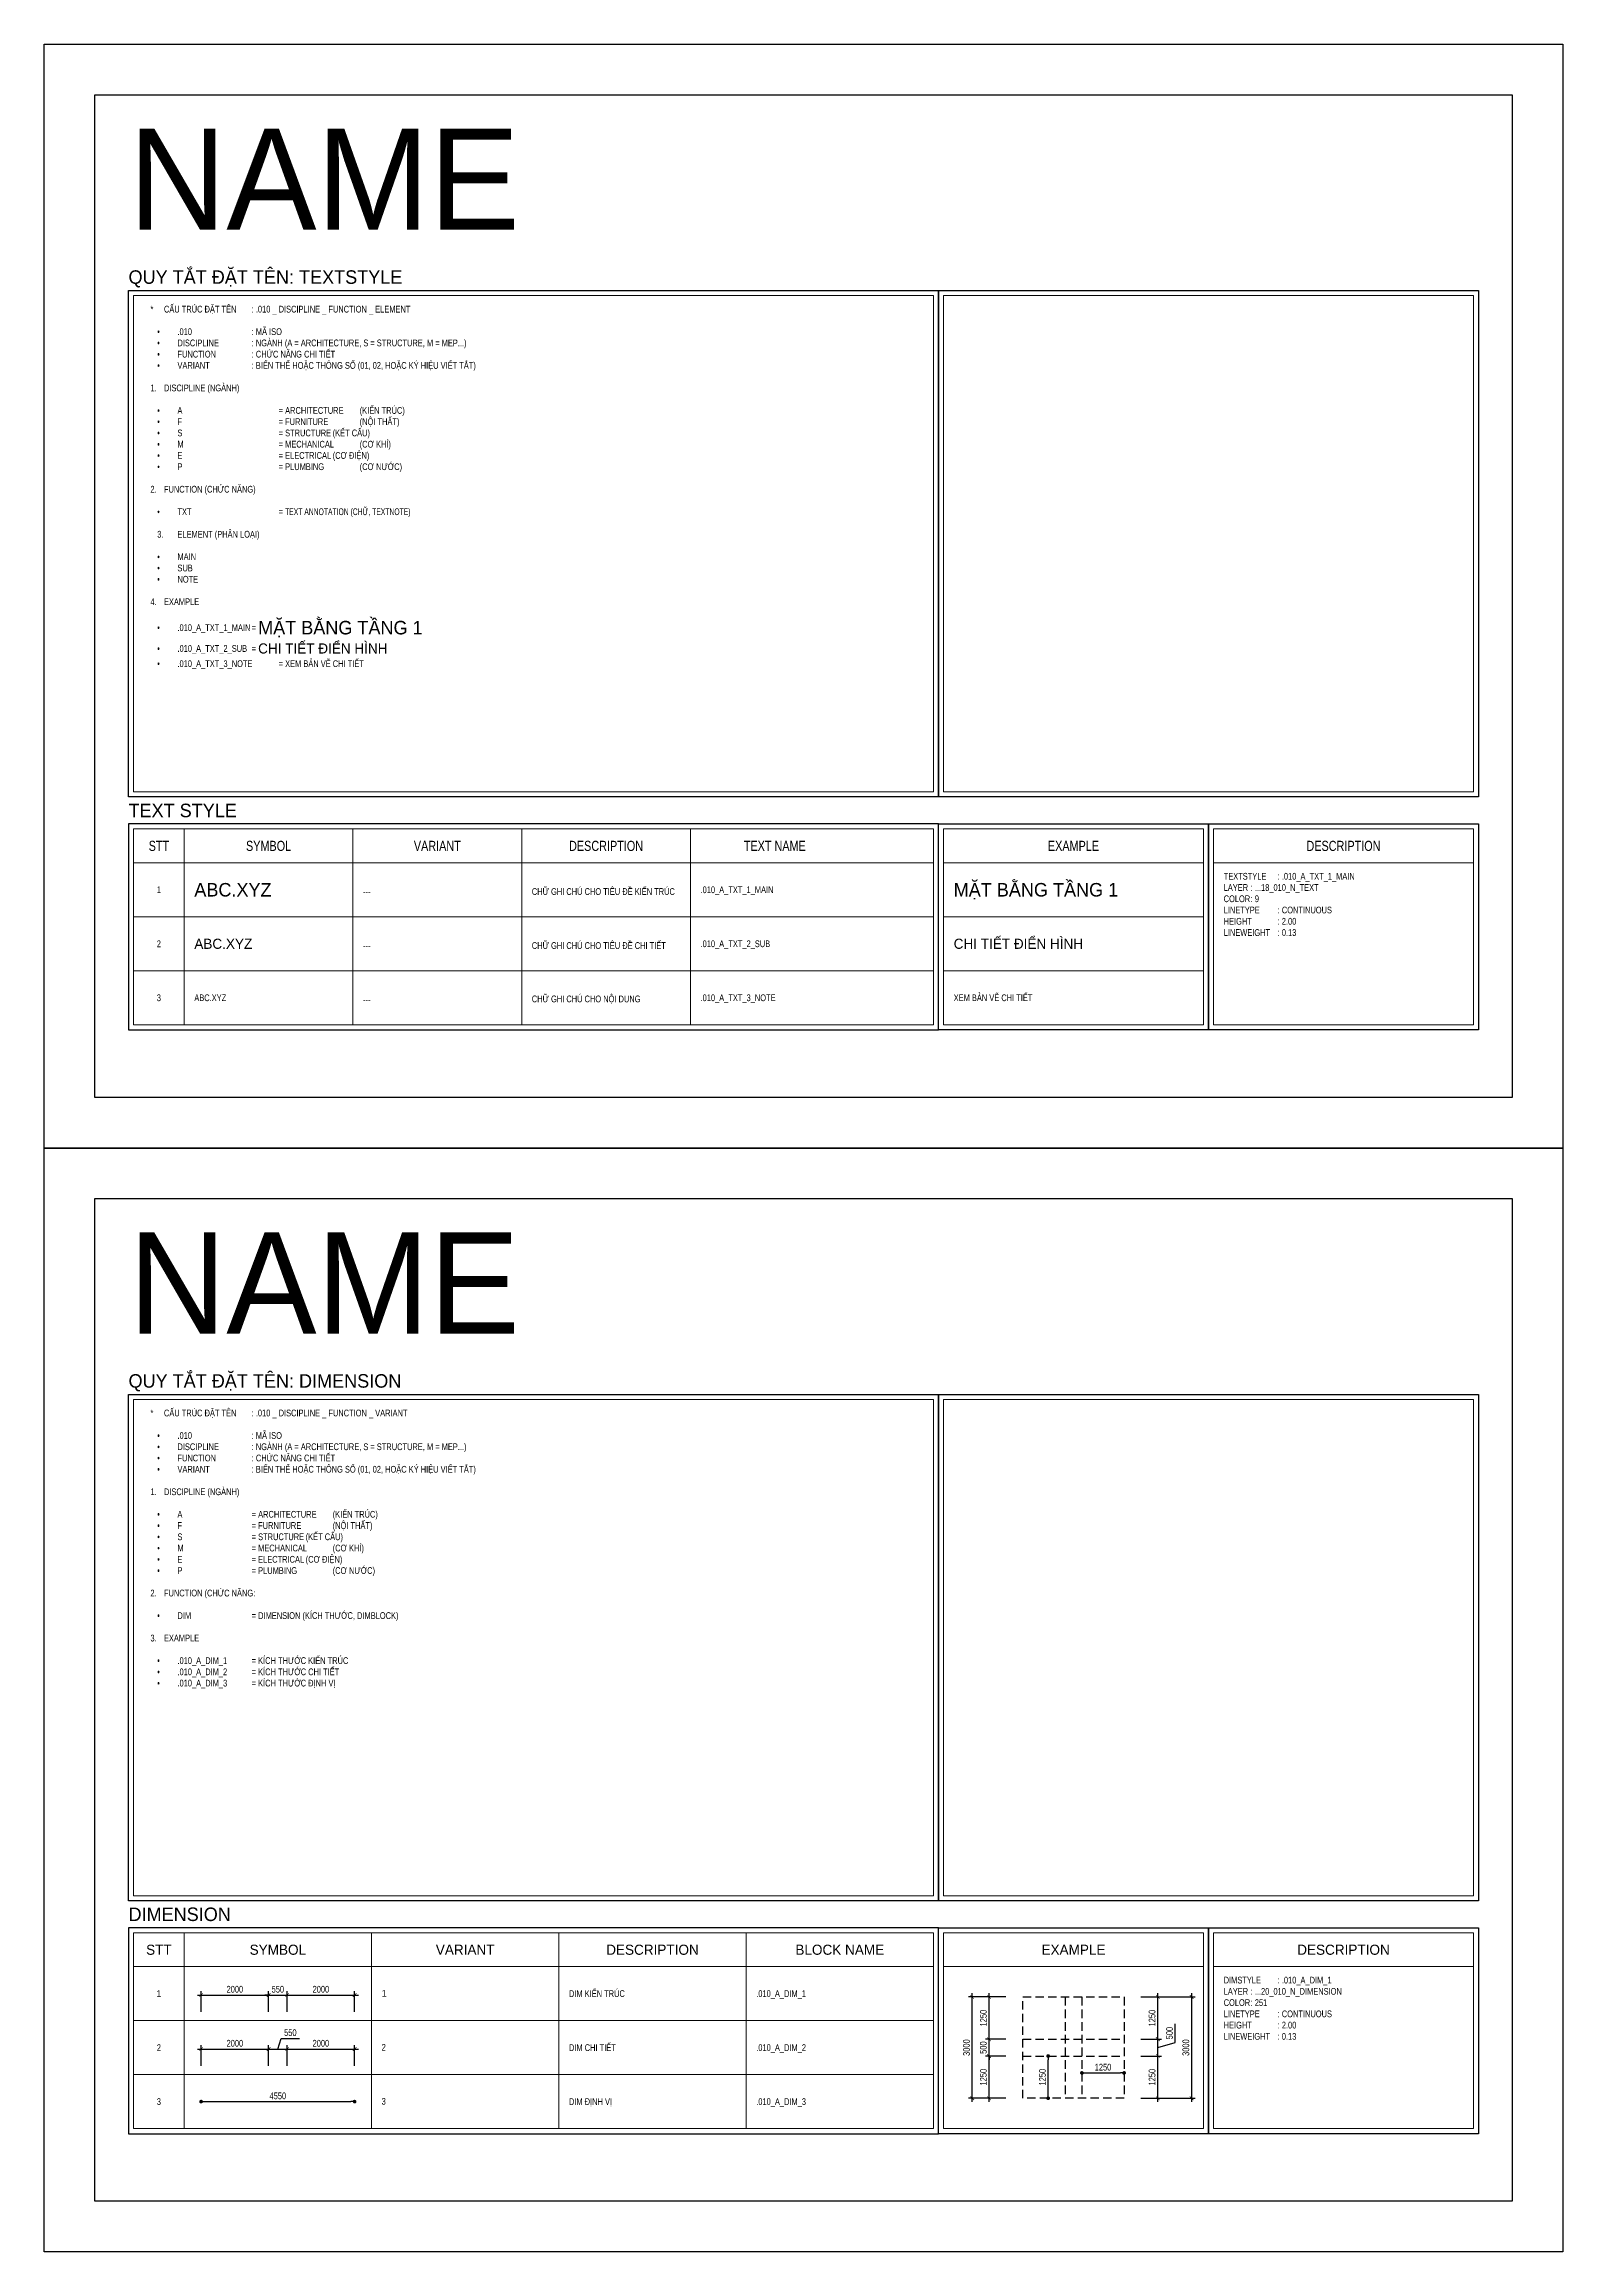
# Model space of a CAD drawing. Header units: millimetres. Extents: x 21129 to 2803301, y -510327 to 166837.
# Drawn here: x 353892 to 398892, y -97763 to -32363 of the extents above; entities that cross this region are included whole.
import ezdxf
from ezdxf.enums import TextEntityAlignment as Align

# ---------------------------------------------------------------- set-up
doc = ezdxf.new("R2010")
doc.units = ezdxf.units.MM
doc.linetypes.add('HIDDEN', pattern=[0.375, 0.25, -0.125])
doc.layers.get('Defpoints').update_dxf_attribs({"color": 140})
for name, color, linetype in [('....01_TNT_A_DRAWING', 7, 'Continuous'), ('....20_TNT_N_TEXT', 9, 'Continuous'), ('....22_TNT_N_DIMENSION', 251, 'Continuous')]:
    doc.layers.add(name, color=color, linetype=linetype)
doc.layers.add('....02_TNT_A_VIRTURAL', color=9, linetype='Continuous', lineweight=30, transparency=0.5)
doc.layers.add('....03_TNT_A_THIN', color=251, linetype='Continuous', lineweight=13, transparency=0.5)
doc.layers.add('....04_TNT_A_HIDDEN', color=251, linetype='HIDDEN', transparency=0.5)
doc.layers.add('....08_TNT_A_DETAIL', color=156, linetype='HIDDEN', transparency=0.5)
doc.styles.add('.TNT_A_TXT_1_MAIN', font='')
doc.styles.add('.TNT_A_TXT_2_SUB', font='UNI Alter Gothic (H).ttf')
doc.styles.add('.TNT_A_TXT_3_NOTE', font='uromans.shx', dxfattribs={"width": 0.8})
doc.styles.get('.TNT_A_TXT_1_MAIN').set_extended_font_data('UNI HelvetIns (H)')
doc.dimstyles.new('.TNT_A_DIM_1', dxfattribs={"dimtxt": 2, "dimasz": 1.1, "dimexe": 1.1, "dimexo": 0, "dimgap": 0.7, "dimtad": 1, "dimdec": 0, "dimzin": 0, "dimdsep": 46, "dimtxsty": '.TNT_A_TXT_3_NOTE', "dimblk": 'ARCHTICK', "dimcen": 0.09, "dimdle": 1.1, "dimclrd": 256, "dimclre": 256, "dimclrt": 14, "dimadec": 0, "dimazin": 0, "dimtfac": 1, "dimtdec": 0, "dimtix": 1, "dimtmove": 0, "dimatfit": 3, "dimfxl": 0, "dimtfillclr": 256, "dimtolj": 1, "dimtzin": 0, "dimarcsym": 0})
doc.dimstyles.new('.TNT_A_DIM_2', dxfattribs={"dimtxt": 2, "dimasz": 1.1, "dimexe": 1.1, "dimexo": 0, "dimgap": 0.7, "dimtad": 1, "dimdec": 0, "dimzin": 0, "dimdsep": 46, "dimtxsty": '.TNT_A_TXT_3_NOTE', "dimblk": 'ARCHTICK', "dimcen": 0.09, "dimdle": 1.1, "dimclrd": 256, "dimclre": 256, "dimclrt": 14, "dimadec": 0, "dimazin": 0, "dimtfac": 1, "dimtdec": 0, "dimtmove": 0, "dimatfit": 3, "dimfxl": 0, "dimtfillclr": 256, "dimtolj": 1, "dimtzin": 0, "dimarcsym": 0})
doc.dimstyles.new('.TNT_A_DIM_3', dxfattribs={"dimtxt": 2, "dimasz": 1.1, "dimexe": 1.1, "dimexo": 0, "dimgap": 0.7, "dimtad": 1, "dimdec": 0, "dimzin": 0, "dimdsep": 46, "dimtxsty": '.TNT_A_TXT_3_NOTE', "dimblk": 'DOT', "dimblk1": 'DOT', "dimblk2": 'DOT', "dimcen": 0.09, "dimdle": 1.1, "dimse1": 1, "dimse2": 1, "dimclrd": 256, "dimclre": 256, "dimclrt": 14, "dimadec": 0, "dimazin": 0, "dimtfac": 1, "dimtdec": 0, "dimtmove": 0, "dimatfit": 3, "dimldrblk": 'SMALL', "dimfxl": 0, "dimtfillclr": 256, "dimtolj": 1, "dimtzin": 0, "dimarcsym": 0})

# ---------------------------------------------------------------- blocks, each defined once
blk = doc.blocks.new('.TNT_KHUNG LAYOUT_2')
at = {"color": 250}
blk.add_lwpolyline([(0, 327), (450, 327), (450, 0), (0, 0)], close=True, dxfattribs=at)
at = {"color": 14}
blk.add_lwpolyline([(15, 312), (435, 312), (435, 15), (15, 15)], close=True, dxfattribs=at)
blk = doc.blocks.new('_ArchTick')
at = {"color": 0, "linetype": 'ByBlock', "const_width": 0.15}
blk.add_lwpolyline([(-0.5, -0.5), (0.5, 0.5)], dxfattribs=at)
blk = doc.blocks.new('*D23')
at = {"layer": '....22_TNT_N_DIMENSION', "linetype": 'ByBlock', "lineweight": -2, "transparency": 16777216}
for p, q in [((358433, -91755), (360653, -91755)), ((358543, -92255), (358543, -91645)), ((360543, -92255), (360543, -91645))]:
    blk.add_line(p, q, dxfattribs=at)
at = {"layer": 'Defpoints', "color": 0, "transparency": 16777216}
for p in [(360543, -91755), (358543, -92255), (360543, -92255)]:
    blk.add_point(p, dxfattribs=at)
at = {"layer": '....22_TNT_N_DIMENSION', "lineweight": -2, "transparency": 16777216, "xscale": 110, "yscale": 110, "zscale": 110, "rotation": 180}
blk.add_blockref('_ArchTick', (358543, -91755), dxfattribs=at)
at = {"layer": '....22_TNT_N_DIMENSION', "lineweight": -2, "transparency": 16777216, "xscale": 110, "yscale": 110, "zscale": 110}
blk.add_blockref('_ArchTick', (360543, -91755), dxfattribs=at)
at = {"layer": '....22_TNT_N_DIMENSION', "color": 14, "transparency": 16777216, "insert": (359543, -91585), "char_height": 200, "attachment_point": 5, "style": '.TNT_A_TXT_3_NOTE'}
blk.add_mtext('\\A1;2000', dxfattribs=at)
blk = doc.blocks.new('*D24')
at = {"layer": '....22_TNT_N_DIMENSION', "linetype": 'ByBlock', "lineweight": -2, "transparency": 16777216}
for p, q in [((360817, -91755), (360912, -91440)), ((360912, -91440), (361463, -91440)), ((360433, -91755), (361202, -91755)), ((360543, -92255), (360543, -91645)), ((361092, -92255), (361092, -91645))]:
    blk.add_line(p, q, dxfattribs=at)
at = {"layer": 'Defpoints', "color": 0, "transparency": 16777216}
for p in [(361092, -91755), (360543, -92255), (361092, -92255)]:
    blk.add_point(p, dxfattribs=at)
at = {"layer": '....22_TNT_N_DIMENSION', "lineweight": -2, "transparency": 16777216, "xscale": 110, "yscale": 110, "zscale": 110, "rotation": 180}
blk.add_blockref('_ArchTick', (360543, -91755), dxfattribs=at)
at = {"layer": '....22_TNT_N_DIMENSION', "lineweight": -2, "transparency": 16777216, "xscale": 110, "yscale": 110, "zscale": 110}
blk.add_blockref('_ArchTick', (361092, -91755), dxfattribs=at)
at = {"layer": '....22_TNT_N_DIMENSION', "color": 14, "transparency": 16777216, "insert": (361188, -91270), "char_height": 200, "attachment_point": 5, "style": '.TNT_A_TXT_3_NOTE'}
blk.add_mtext('\\A1;550', dxfattribs=at)
blk = doc.blocks.new('*D14')
at = {"layer": '....22_TNT_N_DIMENSION', "linetype": 'ByBlock', "lineweight": -2, "transparency": 16777216}
for p, q in [((360982, -91755), (363202, -91755)), ((361092, -92255), (361092, -91645)), ((363092, -92255), (363092, -91645))]:
    blk.add_line(p, q, dxfattribs=at)
at = {"layer": 'Defpoints', "color": 0, "transparency": 16777216}
for p in [(363092, -91755), (361092, -92255), (363092, -92255)]:
    blk.add_point(p, dxfattribs=at)
at = {"layer": '....22_TNT_N_DIMENSION', "lineweight": -2, "transparency": 16777216, "xscale": 110, "yscale": 110, "zscale": 110, "rotation": 180}
blk.add_blockref('_ArchTick', (361092, -91755), dxfattribs=at)
at = {"layer": '....22_TNT_N_DIMENSION', "lineweight": -2, "transparency": 16777216, "xscale": 110, "yscale": 110, "zscale": 110}
blk.add_blockref('_ArchTick', (363092, -91755), dxfattribs=at)
at = {"layer": '....22_TNT_N_DIMENSION', "color": 14, "transparency": 16777216, "insert": (362092, -91585), "char_height": 200, "attachment_point": 5, "style": '.TNT_A_TXT_3_NOTE'}
blk.add_mtext('\\A1;2000', dxfattribs=at)
blk = doc.blocks.new('*D25')
at = {"layer": '....22_TNT_N_DIMENSION', "linetype": 'ByBlock', "lineweight": -2, "transparency": 16777216}
for p, q in [((358433, -90155), (360653, -90155)), ((358543, -90655), (358543, -90045)), ((360543, -90655), (360543, -90045))]:
    blk.add_line(p, q, dxfattribs=at)
at = {"layer": 'Defpoints', "color": 0, "transparency": 16777216}
for p in [(360543, -90155), (358543, -90655), (360543, -90655)]:
    blk.add_point(p, dxfattribs=at)
at = {"layer": '....22_TNT_N_DIMENSION', "lineweight": -2, "transparency": 16777216, "xscale": 110, "yscale": 110, "zscale": 110, "rotation": 180}
blk.add_blockref('_ArchTick', (358543, -90155), dxfattribs=at)
at = {"layer": '....22_TNT_N_DIMENSION', "lineweight": -2, "transparency": 16777216, "xscale": 110, "yscale": 110, "zscale": 110}
blk.add_blockref('_ArchTick', (360543, -90155), dxfattribs=at)
at = {"layer": '....22_TNT_N_DIMENSION', "color": 14, "transparency": 16777216, "insert": (359543, -89985), "char_height": 200, "attachment_point": 5, "style": '.TNT_A_TXT_3_NOTE'}
blk.add_mtext('\\A1;2000', dxfattribs=at)
blk = doc.blocks.new('*D26')
at = {"layer": '....22_TNT_N_DIMENSION', "linetype": 'ByBlock', "lineweight": -2, "transparency": 16777216}
for p, q in [((360543, -90155), (360433, -90155)), ((360543, -90655), (360543, -90045)), ((360543, -90155), (361092, -90155)), ((361092, -90655), (361092, -90045)), ((361092, -90155), (361202, -90155))]:
    blk.add_line(p, q, dxfattribs=at)
at = {"layer": 'Defpoints', "color": 0, "transparency": 16777216}
for p in [(361092, -90155), (360543, -90655), (361092, -90655)]:
    blk.add_point(p, dxfattribs=at)
at = {"layer": '....22_TNT_N_DIMENSION', "lineweight": -2, "transparency": 16777216, "xscale": 110, "yscale": 110, "zscale": 110}
blk.add_blockref('_ArchTick', (360543, -90155), dxfattribs=at)
at = {"layer": '....22_TNT_N_DIMENSION', "lineweight": -2, "transparency": 16777216, "xscale": 110, "yscale": 110, "zscale": 110, "rotation": 180}
blk.add_blockref('_ArchTick', (361092, -90155), dxfattribs=at)
at = {"layer": '....22_TNT_N_DIMENSION', "color": 14, "transparency": 16777216, "insert": (360817, -89985), "char_height": 200, "attachment_point": 5, "style": '.TNT_A_TXT_3_NOTE'}
blk.add_mtext('\\A1;550', dxfattribs=at)
blk = doc.blocks.new('*D15')
at = {"layer": '....22_TNT_N_DIMENSION', "linetype": 'ByBlock', "lineweight": -2, "transparency": 16777216}
for p, q in [((360982, -90155), (363202, -90155)), ((361092, -90655), (361092, -90045)), ((363092, -90655), (363092, -90045))]:
    blk.add_line(p, q, dxfattribs=at)
at = {"layer": 'Defpoints', "color": 0, "transparency": 16777216}
for p in [(363092, -90155), (361092, -90655), (363092, -90655)]:
    blk.add_point(p, dxfattribs=at)
at = {"layer": '....22_TNT_N_DIMENSION', "lineweight": -2, "transparency": 16777216, "xscale": 110, "yscale": 110, "zscale": 110, "rotation": 180}
blk.add_blockref('_ArchTick', (361092, -90155), dxfattribs=at)
at = {"layer": '....22_TNT_N_DIMENSION', "lineweight": -2, "transparency": 16777216, "xscale": 110, "yscale": 110, "zscale": 110}
blk.add_blockref('_ArchTick', (363092, -90155), dxfattribs=at)
at = {"layer": '....22_TNT_N_DIMENSION', "color": 14, "transparency": 16777216, "insert": (362092, -89985), "char_height": 200, "attachment_point": 5, "style": '.TNT_A_TXT_3_NOTE'}
blk.add_mtext('\\A1;2000', dxfattribs=at)
blk = doc.blocks.new('_Dot')
at = {"color": 0, "linetype": 'ByBlock', "lineweight": -2}
blk.add_line((-0.5, 0), (-1, 0), dxfattribs=at)
at = {"color": 0, "linetype": 'ByBlock', "lineweight": -2, "const_width": 0.5}
blk.add_lwpolyline([(-0.25, 0, 1), (0.25, 0, 1)], format="xyb", close=True, dxfattribs=at)
blk = doc.blocks.new('*D16')
at = {"layer": '....22_TNT_N_DIMENSION', "linetype": 'ByBlock', "lineweight": -2, "transparency": 16777216}
blk.add_line((358653, -93313), (362982, -93313), dxfattribs=at)
at = {"layer": 'Defpoints', "color": 0, "transparency": 16777216}
for p in [(358543, -93313), (363092, -93313), (363092, -93313)]:
    blk.add_point(p, dxfattribs=at)
at = {"layer": '....22_TNT_N_DIMENSION', "lineweight": -2, "transparency": 16777216, "xscale": 110, "yscale": 110, "zscale": 110, "rotation": 180}
blk.add_blockref('_Dot', (358543, -93313), dxfattribs=at)
at = {"layer": '....22_TNT_N_DIMENSION', "lineweight": -2, "transparency": 16777216, "xscale": 110, "yscale": 110, "zscale": 110}
blk.add_blockref('_Dot', (363092, -93313), dxfattribs=at)
at = {"layer": '....22_TNT_N_DIMENSION', "color": 14, "transparency": 16777216, "insert": (360817, -93143), "char_height": 200, "attachment_point": 5, "style": '.TNT_A_TXT_3_NOTE'}
blk.add_mtext('\\A1;4550', dxfattribs=at)
blk = doc.blocks.new('_Small')
at = {"color": 0, "lineweight": -2}
blk.add_circle((0, 0), 0.25, dxfattribs=at)
blk = doc.blocks.new('*D17')
at = {"layer": '....22_TNT_N_DIMENSION', "linetype": 'ByBlock', "lineweight": -2, "transparency": 16777216}
for p, q in [((382392, -91963), (381782, -91963)), ((381892, -93323), (381892, -91853)), ((382392, -93213), (381782, -93213))]:
    blk.add_line(p, q, dxfattribs=at)
at = {"layer": 'Defpoints', "color": 0, "transparency": 16777216}
for p in [(381892, -91963), (382392, -91963), (382392, -93213)]:
    blk.add_point(p, dxfattribs=at)
at = {"layer": '....22_TNT_N_DIMENSION', "lineweight": -2, "transparency": 16777216, "xscale": 110, "yscale": 110, "zscale": 110}
for p, rotation in [((381892, -91963), 90), ((381892, -93213), 270)]:
    blk.add_blockref('_ArchTick', p, dxfattribs=dict(at, rotation=rotation))
at = {"layer": '....22_TNT_N_DIMENSION', "color": 14, "transparency": 16777216, "insert": (381722, -92588), "char_height": 200, "attachment_point": 5, "rotation": 90, "style": '.TNT_A_TXT_3_NOTE'}
blk.add_mtext('\\A1;1250', dxfattribs=at)
blk = doc.blocks.new('*D18')
at = {"layer": '....22_TNT_N_DIMENSION', "linetype": 'ByBlock', "lineweight": -2, "transparency": 16777216}
for p, q in [((382392, -91463), (381782, -91463)), ((381892, -91463), (381892, -91353)), ((381892, -91963), (381892, -91463)), ((382392, -91963), (381782, -91963)), ((381892, -91963), (381892, -92073))]:
    blk.add_line(p, q, dxfattribs=at)
at = {"layer": 'Defpoints', "color": 0, "transparency": 16777216}
for p in [(381892, -91463), (382392, -91463), (382392, -91963)]:
    blk.add_point(p, dxfattribs=at)
at = {"layer": '....22_TNT_N_DIMENSION', "lineweight": -2, "transparency": 16777216, "xscale": 110, "yscale": 110, "zscale": 110}
for p, rotation in [((381892, -91463), 270), ((381892, -91963), 90)]:
    blk.add_blockref('_ArchTick', p, dxfattribs=dict(at, rotation=rotation))
at = {"layer": '....22_TNT_N_DIMENSION', "color": 14, "transparency": 16777216, "insert": (381722, -91713), "char_height": 200, "attachment_point": 5, "rotation": 90, "style": '.TNT_A_TXT_3_NOTE'}
blk.add_mtext('\\A1;500', dxfattribs=at)
blk = doc.blocks.new('*D19')
at = {"layer": '....22_TNT_N_DIMENSION', "linetype": 'ByBlock', "lineweight": -2, "transparency": 16777216}
for p, q in [((382392, -90213), (381782, -90213)), ((381892, -91573), (381892, -90103)), ((382392, -91463), (381782, -91463))]:
    blk.add_line(p, q, dxfattribs=at)
at = {"layer": 'Defpoints', "color": 0, "transparency": 16777216}
for p in [(381892, -90213), (382392, -90213), (382392, -91463)]:
    blk.add_point(p, dxfattribs=at)
at = {"layer": '....22_TNT_N_DIMENSION', "lineweight": -2, "transparency": 16777216, "xscale": 110, "yscale": 110, "zscale": 110}
for p, rotation in [((381892, -90213), 90), ((381892, -91463), 270)]:
    blk.add_blockref('_ArchTick', p, dxfattribs=dict(at, rotation=rotation))
at = {"layer": '....22_TNT_N_DIMENSION', "color": 14, "transparency": 16777216, "insert": (381722, -90838), "char_height": 200, "attachment_point": 5, "rotation": 90, "style": '.TNT_A_TXT_3_NOTE'}
blk.add_mtext('\\A1;1250', dxfattribs=at)
blk = doc.blocks.new('*D27')
at = {"layer": '....22_TNT_N_DIMENSION', "linetype": 'ByBlock', "lineweight": -2, "transparency": 16777216}
for p, q in [((386392, -91963), (387002, -91963)), ((386892, -93323), (386892, -91853)), ((386392, -93213), (387002, -93213))]:
    blk.add_line(p, q, dxfattribs=at)
at = {"layer": 'Defpoints', "color": 0, "transparency": 16777216}
for p in [(386392, -91963), (386892, -91963), (386392, -93213)]:
    blk.add_point(p, dxfattribs=at)
at = {"layer": '....22_TNT_N_DIMENSION', "lineweight": -2, "transparency": 16777216, "xscale": 110, "yscale": 110, "zscale": 110}
for p, rotation in [((386892, -91963), 90), ((386892, -93213), 270)]:
    blk.add_blockref('_ArchTick', p, dxfattribs=dict(at, rotation=rotation))
at = {"layer": '....22_TNT_N_DIMENSION', "color": 14, "transparency": 16777216, "insert": (386722, -92588), "char_height": 200, "attachment_point": 5, "rotation": 90, "style": '.TNT_A_TXT_3_NOTE'}
blk.add_mtext('\\A1;1250', dxfattribs=at)
blk = doc.blocks.new('*D28')
at = {"layer": '....22_TNT_N_DIMENSION', "linetype": 'ByBlock', "lineweight": -2, "transparency": 16777216}
for p, q in [((386392, -90213), (387002, -90213)), ((386892, -91573), (386892, -90103)), ((386392, -91463), (387002, -91463))]:
    blk.add_line(p, q, dxfattribs=at)
at = {"layer": 'Defpoints', "color": 0, "transparency": 16777216}
for p in [(386392, -90213), (386892, -90213), (386392, -91463)]:
    blk.add_point(p, dxfattribs=at)
at = {"layer": '....22_TNT_N_DIMENSION', "lineweight": -2, "transparency": 16777216, "xscale": 110, "yscale": 110, "zscale": 110}
for p, rotation in [((386892, -90213), 90), ((386892, -91463), 270)]:
    blk.add_blockref('_ArchTick', p, dxfattribs=dict(at, rotation=rotation))
at = {"layer": '....22_TNT_N_DIMENSION', "color": 14, "transparency": 16777216, "insert": (386722, -90838), "char_height": 200, "attachment_point": 5, "rotation": 90, "style": '.TNT_A_TXT_3_NOTE'}
blk.add_mtext('\\A1;1250', dxfattribs=at)
blk = doc.blocks.new('*D29')
at = {"layer": '....22_TNT_N_DIMENSION', "linetype": 'ByBlock', "lineweight": -2, "transparency": 16777216}
for p, q in [((386392, -91463), (387002, -91463)), ((386892, -92073), (386892, -91353)), ((386892, -91713), (387407, -91558)), ((387407, -91558), (387407, -91007)), ((386392, -91963), (387002, -91963))]:
    blk.add_line(p, q, dxfattribs=at)
at = {"layer": 'Defpoints', "color": 0, "transparency": 16777216}
for p in [(386392, -91463), (386892, -91463), (386392, -91963)]:
    blk.add_point(p, dxfattribs=at)
at = {"layer": '....22_TNT_N_DIMENSION', "lineweight": -2, "transparency": 16777216, "xscale": 110, "yscale": 110, "zscale": 110}
for p, rotation in [((386892, -91463), 90), ((386892, -91963), 270)]:
    blk.add_blockref('_ArchTick', p, dxfattribs=dict(at, rotation=rotation))
at = {"layer": '....22_TNT_N_DIMENSION', "color": 14, "transparency": 16777216, "insert": (387237, -91283), "char_height": 200, "attachment_point": 5, "rotation": 90, "style": '.TNT_A_TXT_3_NOTE'}
blk.add_mtext('\\A1;500', dxfattribs=at)
blk = doc.blocks.new('*D13')
at = {"layer": '....22_TNT_N_DIMENSION', "linetype": 'ByBlock', "lineweight": -2, "transparency": 16777216}
for p, q in [((382392, -90213), (381282, -90213)), ((381392, -93323), (381392, -90103)), ((382392, -93213), (381282, -93213))]:
    blk.add_line(p, q, dxfattribs=at)
at = {"layer": 'Defpoints', "color": 0, "transparency": 16777216}
for p in [(381392, -90213), (382392, -90213), (382392, -93213)]:
    blk.add_point(p, dxfattribs=at)
at = {"layer": '....22_TNT_N_DIMENSION', "lineweight": -2, "transparency": 16777216, "xscale": 110, "yscale": 110, "zscale": 110}
for p, rotation in [((381392, -90213), 90), ((381392, -93213), 270)]:
    blk.add_blockref('_ArchTick', p, dxfattribs=dict(at, rotation=rotation))
at = {"layer": '....22_TNT_N_DIMENSION', "color": 14, "transparency": 16777216, "insert": (381222, -91713), "char_height": 200, "attachment_point": 5, "rotation": 90, "style": '.TNT_A_TXT_3_NOTE'}
blk.add_mtext('\\A1;3000', dxfattribs=at)
blk = doc.blocks.new('*D20')
at = {"layer": '....22_TNT_N_DIMENSION', "linetype": 'ByBlock', "lineweight": -2, "transparency": 16777216}
for p, q in [((386392, -90213), (388002, -90213)), ((387892, -90103), (387892, -93323)), ((386392, -93213), (388002, -93213))]:
    blk.add_line(p, q, dxfattribs=at)
at = {"layer": 'Defpoints', "color": 0, "transparency": 16777216}
for p in [(386392, -90213), (386392, -93213), (387892, -93213)]:
    blk.add_point(p, dxfattribs=at)
at = {"layer": '....22_TNT_N_DIMENSION', "lineweight": -2, "transparency": 16777216, "xscale": 110, "yscale": 110, "zscale": 110}
for p, rotation in [((387892, -90213), 90), ((387892, -93213), 270)]:
    blk.add_blockref('_ArchTick', p, dxfattribs=dict(at, rotation=rotation))
at = {"layer": '....22_TNT_N_DIMENSION', "color": 14, "transparency": 16777216, "insert": (387722, -91713), "char_height": 200, "attachment_point": 5, "rotation": 90, "style": '.TNT_A_TXT_3_NOTE'}
blk.add_mtext('\\A1;3000', dxfattribs=at)
blk = doc.blocks.new('*D21')
at = {"layer": '....22_TNT_N_DIMENSION', "linetype": 'ByBlock', "lineweight": -2, "transparency": 16777216}
blk.add_line((383642, -93103), (383642, -92073), dxfattribs=at)
at = {"layer": 'Defpoints', "color": 0, "transparency": 16777216}
for p in [(383642, -91963), (384142, -91963), (384142, -93213)]:
    blk.add_point(p, dxfattribs=at)
at = {"layer": '....22_TNT_N_DIMENSION', "lineweight": -2, "transparency": 16777216, "xscale": 110, "yscale": 110, "zscale": 110}
for p, rotation in [((383642, -91963), 90), ((383642, -93213), 270)]:
    blk.add_blockref('_Dot', p, dxfattribs=dict(at, rotation=rotation))
at = {"layer": '....22_TNT_N_DIMENSION', "color": 14, "transparency": 16777216, "insert": (383472, -92588), "char_height": 200, "attachment_point": 5, "rotation": 90, "style": '.TNT_A_TXT_3_NOTE'}
blk.add_mtext('\\A1;1250', dxfattribs=at)
blk = doc.blocks.new('*D22')
at = {"layer": '....22_TNT_N_DIMENSION', "linetype": 'ByBlock', "lineweight": -2, "transparency": 16777216}
blk.add_line((384752, -92463), (385782, -92463), dxfattribs=at)
at = {"layer": 'Defpoints', "color": 0, "transparency": 16777216}
for p in [(384642, -91963), (385892, -91963), (385892, -92463)]:
    blk.add_point(p, dxfattribs=at)
at = {"layer": '....22_TNT_N_DIMENSION', "lineweight": -2, "transparency": 16777216, "xscale": 110, "yscale": 110, "zscale": 110, "rotation": 180}
blk.add_blockref('_Dot', (384642, -92463), dxfattribs=at)
at = {"layer": '....22_TNT_N_DIMENSION', "lineweight": -2, "transparency": 16777216, "xscale": 110, "yscale": 110, "zscale": 110}
blk.add_blockref('_Dot', (385892, -92463), dxfattribs=at)
at = {"layer": '....22_TNT_N_DIMENSION', "color": 14, "transparency": 16777216, "insert": (385267, -92293), "char_height": 200, "attachment_point": 5, "style": '.TNT_A_TXT_3_NOTE'}
blk.add_mtext('\\A1;1250', dxfattribs=at)

msp = doc.modelspace()

# ---------------------------------------------------------------- linework, layer by layer
at = {"layer": '....02_TNT_A_VIRTURAL'}
for points in [[(356392.4, -39662.9), (380392.4, -39662.9), (380392.4, -54662.9), (356392.4, -54662.9)], [(380392.4, -39662.9), (396392.4, -39662.9), (396392.4, -54662.9), (380392.4, -54662.9)], [(380392.4, -55462.9), (356392.4, -55462.9), (356392.4, -61562.9), (380392.4, -61562.9)], [(380392.4, -55462.9), (388392.4, -55462.9), (388392.4, -61562.9), (380392.4, -61562.9)], [(388392.4, -55462.9), (396392.4, -55462.9), (396392.4, -61562.9), (388392.4, -61562.9)], [(356392.4, -72362.9), (380392.4, -72362.9), (380392.4, -87362.9), (356392.4, -87362.9)], [(380392.4, -72362.9), (396392.4, -72362.9), (396392.4, -87362.9), (380392.4, -87362.9)], [(380392.4, -88162.9), (356392.4, -88162.9), (356392.4, -94262.9), (380392.4, -94262.9)], [(380392.4, -88162.9), (388392.4, -88162.9), (388392.4, -94262.9), (380392.4, -94262.9)], [(388392.4, -88162.9), (396392.4, -88162.9), (396392.4, -94262.9), (388392.4, -94262.9)]]:
    msp.add_lwpolyline(points, close=True, dxfattribs=at)
at = {"layer": '....03_TNT_A_THIN'}
for p, q in [((358042.4, -55612.9), (358042.4, -61412.9)), ((363042.4, -55612.9), (363042.4, -61412.9)), ((368042.4, -55612.9), (368042.4, -61412.9)), ((373042.4, -55612.9), (373042.4, -61412.9)), ((356542.4, -56612.9), (380242.4, -56612.9)), ((380542.4, -56612.9), (388242.4, -56612.9)), ((388542.4, -56612.9), (396242.4, -56612.9)), ((356542.4, -58212.9), (380242.4, -58212.9)), ((380542.4, -58212.9), (388242.4, -58212.9)), ((356542.4, -59812.9), (380242.4, -59812.9)), ((380542.4, -59812.9), (388242.4, -59812.9)), ((358042.4, -88312.9), (358042.4, -94112.9)), ((363592.4, -88312.9), (363592.4, -94112.9)), ((369142.4, -88312.9), (369142.4, -94112.9)), ((374692.4, -88312.9), (374692.4, -94112.9)), ((356542.4, -89312.9), (380242.4, -89312.9)), ((380542.4, -89312.9), (388242.4, -89312.9)), ((388542.4, -89312.9), (396242.4, -89312.9)), ((356542.4, -90912.9), (380242.4, -90912.9)), ((356542.4, -92512.9), (380242.4, -92512.9))]:
    msp.add_line(p, q, dxfattribs=at)
for points in [[(356542.4, -39812.9), (380242.4, -39812.9), (380242.4, -54512.9), (356542.4, -54512.9)], [(380542.4, -39812.9), (396242.4, -39812.9), (396242.4, -54512.9), (380542.4, -54512.9)], [(356542.4, -55612.9), (380242.4, -55612.9), (380242.4, -61412.9), (356542.4, -61412.9)], [(380542.4, -55612.9), (388242.4, -55612.9), (388242.4, -61412.9), (380542.4, -61412.9)], [(388542.4, -55612.9), (396242.4, -55612.9), (396242.4, -61412.9), (388542.4, -61412.9)], [(356542.4, -72512.9), (380242.4, -72512.9), (380242.4, -87212.9), (356542.4, -87212.9)], [(380542.4, -72512.9), (396242.4, -72512.9), (396242.4, -87212.9), (380542.4, -87212.9)], [(356542.4, -88312.9), (380242.4, -88312.9), (380242.4, -94112.9), (356542.4, -94112.9)], [(380542.4, -88312.9), (388242.4, -88312.9), (388242.4, -94112.9), (380542.4, -94112.9)], [(388542.4, -88312.9), (396242.4, -88312.9), (396242.4, -94112.9), (388542.4, -94112.9)]]:
    msp.add_lwpolyline(points, close=True, dxfattribs=at)
at = {"layer": '....04_TNT_A_HIDDEN', "ltscale": 1000}
for p, q in [((384142.4, -90212.9), (384142.4, -93212.9)), ((384642.4, -90212.9), (384642.4, -93212.9)), ((382892.4, -91462.9), (385892.4, -91462.9)), ((382892.4, -91962.9), (385892.4, -91962.9))]:
    msp.add_line(p, q, dxfattribs=at)
at = {"layer": '....08_TNT_A_DETAIL', "ltscale": 1000}
msp.add_lwpolyline([(382892.4, -90212.9), (385892.4, -90212.9), (385892.4, -93212.9), (382892.4, -93212.9)], close=True, dxfattribs=at)

# ---------------------------------------------------------------- block references
at = {"layer": '....01_TNT_A_DRAWING', "xscale": 100, "yscale": 100, "zscale": 100}
for p in [(353892.4, -65062.9), (353892.4, -97762.9)]:
    msp.add_blockref('.TNT_KHUNG LAYOUT_2', p, dxfattribs=at)

# ---------------------------------------------------------------- texts
at = {"layer": '....20_TNT_N_TEXT'}
for s, height, style, p in [('QUY TẮT ĐẶT TÊN: TEXTSTYLE', 400, '.TNT_A_TXT_1_MAIN', (356392.4, -39462.9)), ('TEXT STYLE', 400, '.TNT_A_TXT_1_MAIN', (356392.4, -55262.9)), ('QUY TẮT ĐẶT TÊN: DIMENSION', 400, '.TNT_A_TXT_1_MAIN', (356392.4, -72162.9)), ('DIMENSION', 400, '.TNT_A_TXT_1_MAIN', (356392.4, -87962.9)), ('1', 200, '.TNT_A_TXT_2_SUB', (363892.4, -90203.4))]:
    msp.add_text(s, height=height, dxfattribs=dict(at, style=style)).set_placement(p)
at = {"layer": '....20_TNT_N_TEXT', "style": '.TNT_A_TXT_3_NOTE', "width": 0.8}
for s, height, p in [('STT', 300, (357292.4, -56112.9)), ('SYMBOL', 300, (360542.4, -56112.9)), ('VARIANT', 300, (365542.4, -56112.9)), ('DESCRIPTION', 300, (370542.4, -56112.9)), ('TEXT NAME', 300, (375542.4, -56112.9)), ('EXAMPLE', 300, (384392.3, -56112.9)), ('DESCRIPTION', 300, (392392.3, -56112.9)), ('1', 200, (357292.4, -57412.9)), ('2', 200, (357292.4, -59012.9)), ('3', 200, (357292.4, -60612.9)), ('2', 200, (357292.4, -91712.9)), ('3', 200, (357292.4, -93312.9))]:
    msp.add_text(s, height=height, dxfattribs=at).set_placement(p, align=Align.MIDDLE)
at = {"layer": '....20_TNT_N_TEXT'}
for s, height, style, p in [('ABC.XYZ', 400, '.TNT_A_TXT_1_MAIN', (358342.4, -57412.9)), ('MẶT BẰNG TẦNG 1', 400, '.TNT_A_TXT_1_MAIN', (380842.4, -57412.9)), ('ABC.XYZ', 300, '.TNT_A_TXT_2_SUB', (358342.4, -59012.9)), ('CHI TIẾT ĐIỂN HÌNH', 300, '.TNT_A_TXT_2_SUB', (380842.4, -59012.9))]:
    msp.add_text(s, height=height, dxfattribs=dict(at, style=style)).set_placement(p, align=Align.MIDDLE_LEFT)
at = {"layer": '....20_TNT_N_TEXT', "style": '.TNT_A_TXT_3_NOTE', "width": 0.8}
for s, p in [('---', (363342.4, -57565.3)), ('CHỮ GHI CHÚ CHO TIÊU ĐỀ KIẾN TRÚC', (368342.4, -57565.3)), ('.010_A_TXT_1_MAIN ', (373342.4, -57512.9)), ('---', (363342.4, -59165.3)), ('CHỮ GHI CHÚ CHO TIÊU ĐỀ CHI TIẾT', (368342.4, -59165.3)), ('.010_A_TXT_2_SUB', (373342.4, -59112.9)), ('---', (363342.4, -60765.3)), ('CHỮ GHI CHÚ CHO NỘI DUNG', (368342.4, -60746.2)), ('.010_A_TXT_3_NOTE', (373342.4, -60712.9)), ('DIM KIẾN TRÚC', (369442.4, -90212.9)), ('.010_A_DIM_1', (374992.4, -90212.9)), ('DIM CHI TIẾT', (369442.4, -91812.9)), ('2', (363892.4, -91803.4)), ('.010_A_DIM_2', (374992.4, -91812.9)), ('3', (363892.4, -93403.4)), ('DIM ĐỊNH VỊ', (369442.4, -93412.9)), ('.010_A_DIM_3', (374992.4, -93412.9))]:
    msp.add_text(s, height=200, dxfattribs=at).set_placement(p)
for s, p in [('ABC.XYZ', (358342.4, -60612.9)), ('XEM BẢN VẼ CHI TIẾT', (380842.4, -60612.9))]:
    msp.add_text(s, height=200, dxfattribs=at).set_placement(p, align=Align.MIDDLE_LEFT)
at = {"layer": '....20_TNT_N_TEXT', "style": '.TNT_A_TXT_2_SUB'}
for s, height, p in [('STT', 300, (357292.4, -88812.9)), ('SYMBOL', 300, (360817.4, -88812.9)), ('VARIANT', 300, (366367.4, -88812.9)), ('DESCRIPTION', 300, (371917.4, -88812.9)), ('BLOCK NAME', 300, (377467.4, -88812.9)), ('EXAMPLE', 300, (384392.3, -88812.9)), ('DESCRIPTION', 300, (392392.4, -88812.9)), ('1', 200, (357292.4, -90112.9))]:
    msp.add_text(s, height=height, dxfattribs=at).set_placement(p, align=Align.MIDDLE)
at = {"layer": '....20_TNT_N_TEXT', "attachment_point": 1}
for s, insert, char_height, width, style in [('NAME', (356392.4, -34862.9), 3000, 33013.349, '.TNT_A_TXT_1_MAIN'), ('\\A1;\\pxi-3,l4,sm1,t3;*^ICẤU TRÚC ĐẶT TÊN^I: .010 _ DISCIPLINE _ FUNCTION _ ELEMENT\\P\\P\\pl5,t5;{\\fSymbol|b0|i0|c2|p18;·^I}.010^I^I^I: MÃ ISO\\P{\\fSymbol|b0|i0|c2|p18;·^I}DISCIPLINE^I^I: NGÀNH (A = ARCHITECTURE, S = STRUCTURE, M = MEP...)\\P{\\fSymbol|b0|i0|c2|p18;·^I}FUNCTION^I^I: CHỨC NĂNG CHI TIẾT \\P{\\fSymbol|b0|i0|c2|p18;·^I}VARIANT^I^I: BIẾN THỂ HOẶC THÔNG SỐ (01, 02, HOẶC KÝ HIỆU VIẾT TẮT)\\P\\pl4,t3;\\P1.^IDISCIPLINE (NGÀNH)\\P\\P\\pl5,t5;{\\fSymbol|b0|i0|c2|p18;·^I}A^I^I^I^I= ARCHITECTURE^I(KIẾN TRÚC)\\P{\\fSymbol|b0|i0|c2|p18;·^I}F^I^I^I^I= FURNITURE^I^I(NỘI THẤT)\\P{\\fSymbol|b0|i0|c2|p18;·^I}S^I^I^I^I= STRUCTURE^I(KẾT CẤU)\\P{\\fSymbol|b0|i0|c2|p18;·^I}M^I^I^I^I= MECHANICAL^I(CƠ KHÍ)\\P{\\fSymbol|b0|i0|c2|p18;·^I}E^I^I^I^I= ELECTRICAL^I(CƠ ĐIỆN)\\P{\\fSymbol|b0|i0|c2|p18;·^I}P^I^I^I^I= PLUMBING^I^I(CƠ NƯỚC)\\P\\pl4,t3;\\P2.^IFUNCTION (CHỨC NĂNG)\\P\\P\\pl5,t5;{\\fSymbol|b0|i0|c2|p18;·^I}TXT^I^I^I^I= {\\Furomans|c0;\\W0.6;TEXT ANNOTATION (CHỮ, TEXTNOTE)\\P\\pi0,l0,tz;\\P\\pi-3,l4,t3;}3.^IELEMENT (PHÂN LOẠI)\\P\\P\\pl5,t5;{\\fSymbol|b0|i0|c2|p18;·^I}MAIN^I\\P{\\fSymbol|b0|i0|c2|p18;·^I}SUB\\P{\\fSymbol|b0|i0|c2|p18;·^I}NOTE^I\\P\\pl4,t3;\\P4.^IEXAMPLE\\P\\pi0,l0,s*,tz;\\P\\pi-3,l5,sm1,t5;{\\fSymbol|b0|i0|c2|p18;·^I}.010_A_TXT_1_MAIN^I= {\\fUNI HelvetIns (H)|b0|i0|c0|p18;\\H2x;\\W1;MẶT BẰNG TẦNG 1}\\P{\\fSymbol|b0|i0|c2|p18;·^I}.010_A_TXT_2_SUB^I= {\\fUNI Alter Gothic (H)|b0|i0|c0|p18;\\H1.5x;\\W1;CHI TIẾT ĐIỂN HÌNH}\\P{\\fSymbol|b0|i0|c2|p18;·^I}.010_A_TXT_3_NOTE^I= XEM BẢN VẼ CHI TIẾT', (356842.4, -40112.9), 200, 19399.995, '.TNT_A_TXT_3_NOTE'), ('\\A1;\\pxi-12,l12,sm1;TEXTSTYLE^I: .010_A_TXT_1_MAIN \\PLAYER^I: ...18_010_N_TEXT\\PCOLOR^I: 9\\PLINETYPE^I: CONTINUOUS\\PHEIGHT^I: 2.00\\PLINEWEIGHT^I: 0.13', (388842.4, -56912.9), 200, 7399.735, '.TNT_A_TXT_3_NOTE'), ('NAME', (356392.4, -67562.9), 3000, 33013.349, '.TNT_A_TXT_1_MAIN'), ('\\A1;\\pxi-3,l4,t3;*^ICẤU TRÚC ĐẶT TÊN^I: .010 _ DISCIPLINE _ FUNCTION _ VARIANT\\P\\P\\pl5,t5;{\\fSymbol|b0|i0|c2|p18;·^I}.010^I^I^I: MÃ ISO\\P{\\fSymbol|b0|i0|c2|p18;·^I}DISCIPLINE^I^I: NGÀNH (A = ARCHITECTURE, S = STRUCTURE, M = MEP...)\\P{\\fSymbol|b0|i0|c2|p18;·^I}FUNCTION^I^I: CHỨC NĂNG CHI TIẾT \\P{\\fSymbol|b0|i0|c2|p18;·^I}VARIANT^I^I: BIẾN THỂ HOẶC THÔNG SỐ (01, 02, HOẶC KÝ HIỆU VIẾT TẮT)\\P\\pl4,t3;\\P1.^IDISCIPLINE (NGÀNH)\\P\\P\\pl5,t5;{\\fSymbol|b0|i0|c2|p18;·^I}A^I^I^I= ARCHITECTURE^I(KIẾN TRÚC)\\P{\\fSymbol|b0|i0|c2|p18;·^I}F^I^I^I= FURNITURE^I^I(NỘI THẤT)\\P{\\fSymbol|b0|i0|c2|p18;·^I}S^I^I^I= STRUCTURE^I(KẾT CẤU)\\P{\\fSymbol|b0|i0|c2|p18;·^I}M^I^I^I= MECHANICAL^I(CƠ KHÍ)\\P{\\fSymbol|b0|i0|c2|p18;·^I}E^I^I^I= ELECTRICAL^I(CƠ ĐIỆN)\\P{\\fSymbol|b0|i0|c2|p18;·^I}P^I^I^I= PLUMBING^I^I(CƠ NƯỚC)\\P\\pl4,t3;\\P2.^IFUNCTION (CHỨC NĂNG:\\P\\P\\pl5,t5;{\\fSymbol|b0|i0|c2|p18;·^I}DIM^I^I^I= DIMENSION (KÍCH THƯỚC, DIMBLOCK)\\P\\pi0,l0,tz;\\P\\pi-3,l4,t3;3.^IEXAMPLE\\P\\pi0,l0,tz;\\P\\pi-3,l5,t5;{\\fSymbol|b0|i0|c2|p18;·^I}.010_A_DIM_1 ^I= KÍCH THƯỚC KIẾN TRÚC\\P{\\fSymbol|b0|i0|c2|p18;·^I}.010_A_DIM_2 ^I= KÍCH THƯỚC CHI TIẾT\\P{\\fSymbol|b0|i0|c2|p18;·^I}.010_A_DIM_3 ^I= KÍCH THƯỚC ĐỊNH VỊ', (356842.4, -72812.9), 200, 19399.995, '.TNT_A_TXT_3_NOTE'), ('\\A1;\\pxi-12,l12,sm1;DIMSTYLE^I: .010_A_DIM_1\\PLAYER^I: ...20_010_N_DIMENSION\\PCOLOR^I: 251\\PLINETYPE^I: CONTINUOUS\\PHEIGHT^I: 2.00\\PLINEWEIGHT^I: 0.13', (388842.4, -89612.9), 200, 7399.735, '.TNT_A_TXT_3_NOTE')]:
    msp.add_mtext(s, dxfattribs=dict(at, insert=insert, char_height=char_height, width=width, style=style))

# ---------------------------------------------------------------- dimensions: what is measured, and where the dimension line sits
at = {"layer": '....22_TNT_N_DIMENSION'}
for base, p1, p2, dimstyle, override, picture, middle in [((360542.5, -90155.4), (358542.5, -90655.4), (360542.5, -90655.4), '.TNT_A_DIM_1', {"dimscale": 100}, '*D25', (359542.5, -89985.4)), ((361092.3, -90155.4), (360542.5, -90655.4), (361092.3, -90655.4), '.TNT_A_DIM_1', {"dimscale": 100}, '*D26', (360817.4, -89985.4)), ((363092.2, -90155.4), (361092.3, -90655.4), (363092.2, -90655.4), '.TNT_A_DIM_1', {"dimscale": 100}, '*D15', (362092.3, -89985.4)), ((360542.5, -91755.4), (358542.5, -92255.4), (360542.5, -92255.4), '.TNT_A_DIM_2', {"dimscale": 100}, '*D23', (359542.5, -91585.4)), ((361092.3, -91755.4), (360542.5, -92255.4), (361092.3, -92255.4), '.TNT_A_DIM_2', {"dimscale": 100, "dimtmove": 1}, '*D24', (360981.9, -91270.4)), ((363092.2, -91755.4), (361092.3, -92255.4), (363092.2, -92255.4), '.TNT_A_DIM_2', {"dimscale": 100, "dimtmove": 1}, '*D14', (362092.3, -91585.4)), ((385892.4, -92462.9), (384642.4, -91962.9), (385892.4, -91962.9), '.TNT_A_DIM_3', {"dimscale": 100}, '*D22', (385267.4, -92292.9))]:
    dim = msp.add_linear_dim(base=base, p1=p1, p2=p2, dimstyle=dimstyle, override=override, dxfattribs=at)
    dim.commit()
    dim.dimension.update_dxf_attribs({"geometry": picture, "text_midpoint": middle})
for base, p1, p2, dimstyle, override, picture, middle in [((381392.4, -90212.9), (382392.4, -93212.9), (382392.4, -90212.9), '.TNT_A_DIM_1', {"dimscale": 100, "dimtmove": 1}, '*D13', (381222.4, -91712.9)), ((381892.4, -90212.9), (382392.4, -91462.9), (382392.4, -90212.9), '.TNT_A_DIM_1', {"dimscale": 100, "dimtmove": 1}, '*D19', (381722.4, -90837.9)), ((386892.4, -90212.9), (386392.4, -91462.9), (386392.4, -90212.9), '.TNT_A_DIM_2', {"dimscale": 100}, '*D28', (386722.4, -90837.9)), ((387892.4, -93212.9), (386392.4, -90212.9), (386392.4, -93212.9), '.TNT_A_DIM_2', {"dimscale": 100}, '*D20', (387722.4, -91712.9)), ((381892.4, -91462.9), (382392.4, -91962.9), (382392.4, -91462.9), '.TNT_A_DIM_1', {"dimscale": 100, "dimtmove": 1}, '*D18', (381722.4, -91712.9)), ((386892.4, -91462.9), (386392.4, -91962.9), (386392.4, -91462.9), '.TNT_A_DIM_2', {"dimscale": 100, "dimtmove": 1}, '*D29', (387237.4, -91488.4)), ((381892.4, -91962.9), (382392.4, -93212.9), (382392.4, -91962.9), '.TNT_A_DIM_1', {"dimscale": 100}, '*D17', (381722.4, -92587.9)), ((383642.4, -91962.9), (384142.4, -93212.9), (384142.4, -91962.9), '.TNT_A_DIM_3', {"dimscale": 100}, '*D21', (383472.4, -92587.9)), ((386892.4, -91962.9), (386392.4, -93212.9), (386392.4, -91962.9), '.TNT_A_DIM_2', {"dimscale": 100}, '*D27', (386722.4, -92587.9))]:
    dim = msp.add_linear_dim(base=base, p1=p1, p2=p2, angle=90, dimstyle=dimstyle, override=override, dxfattribs=at)
    dim.commit()
    dim.dimension.update_dxf_attribs({"geometry": picture, "text_midpoint": middle})
dim = msp.add_aligned_dim(p1=(358542.5, -93312.9), p2=(363092.2, -93312.9), distance=0, dimstyle='.TNT_A_DIM_3', override={"dimscale": 100}, dxfattribs=at)
dim.commit()
dim.dimension.update_dxf_attribs({"geometry": '*D16', "text_midpoint": (360817.4, -93142.9)})

doc.saveas('drawing.dxf')
